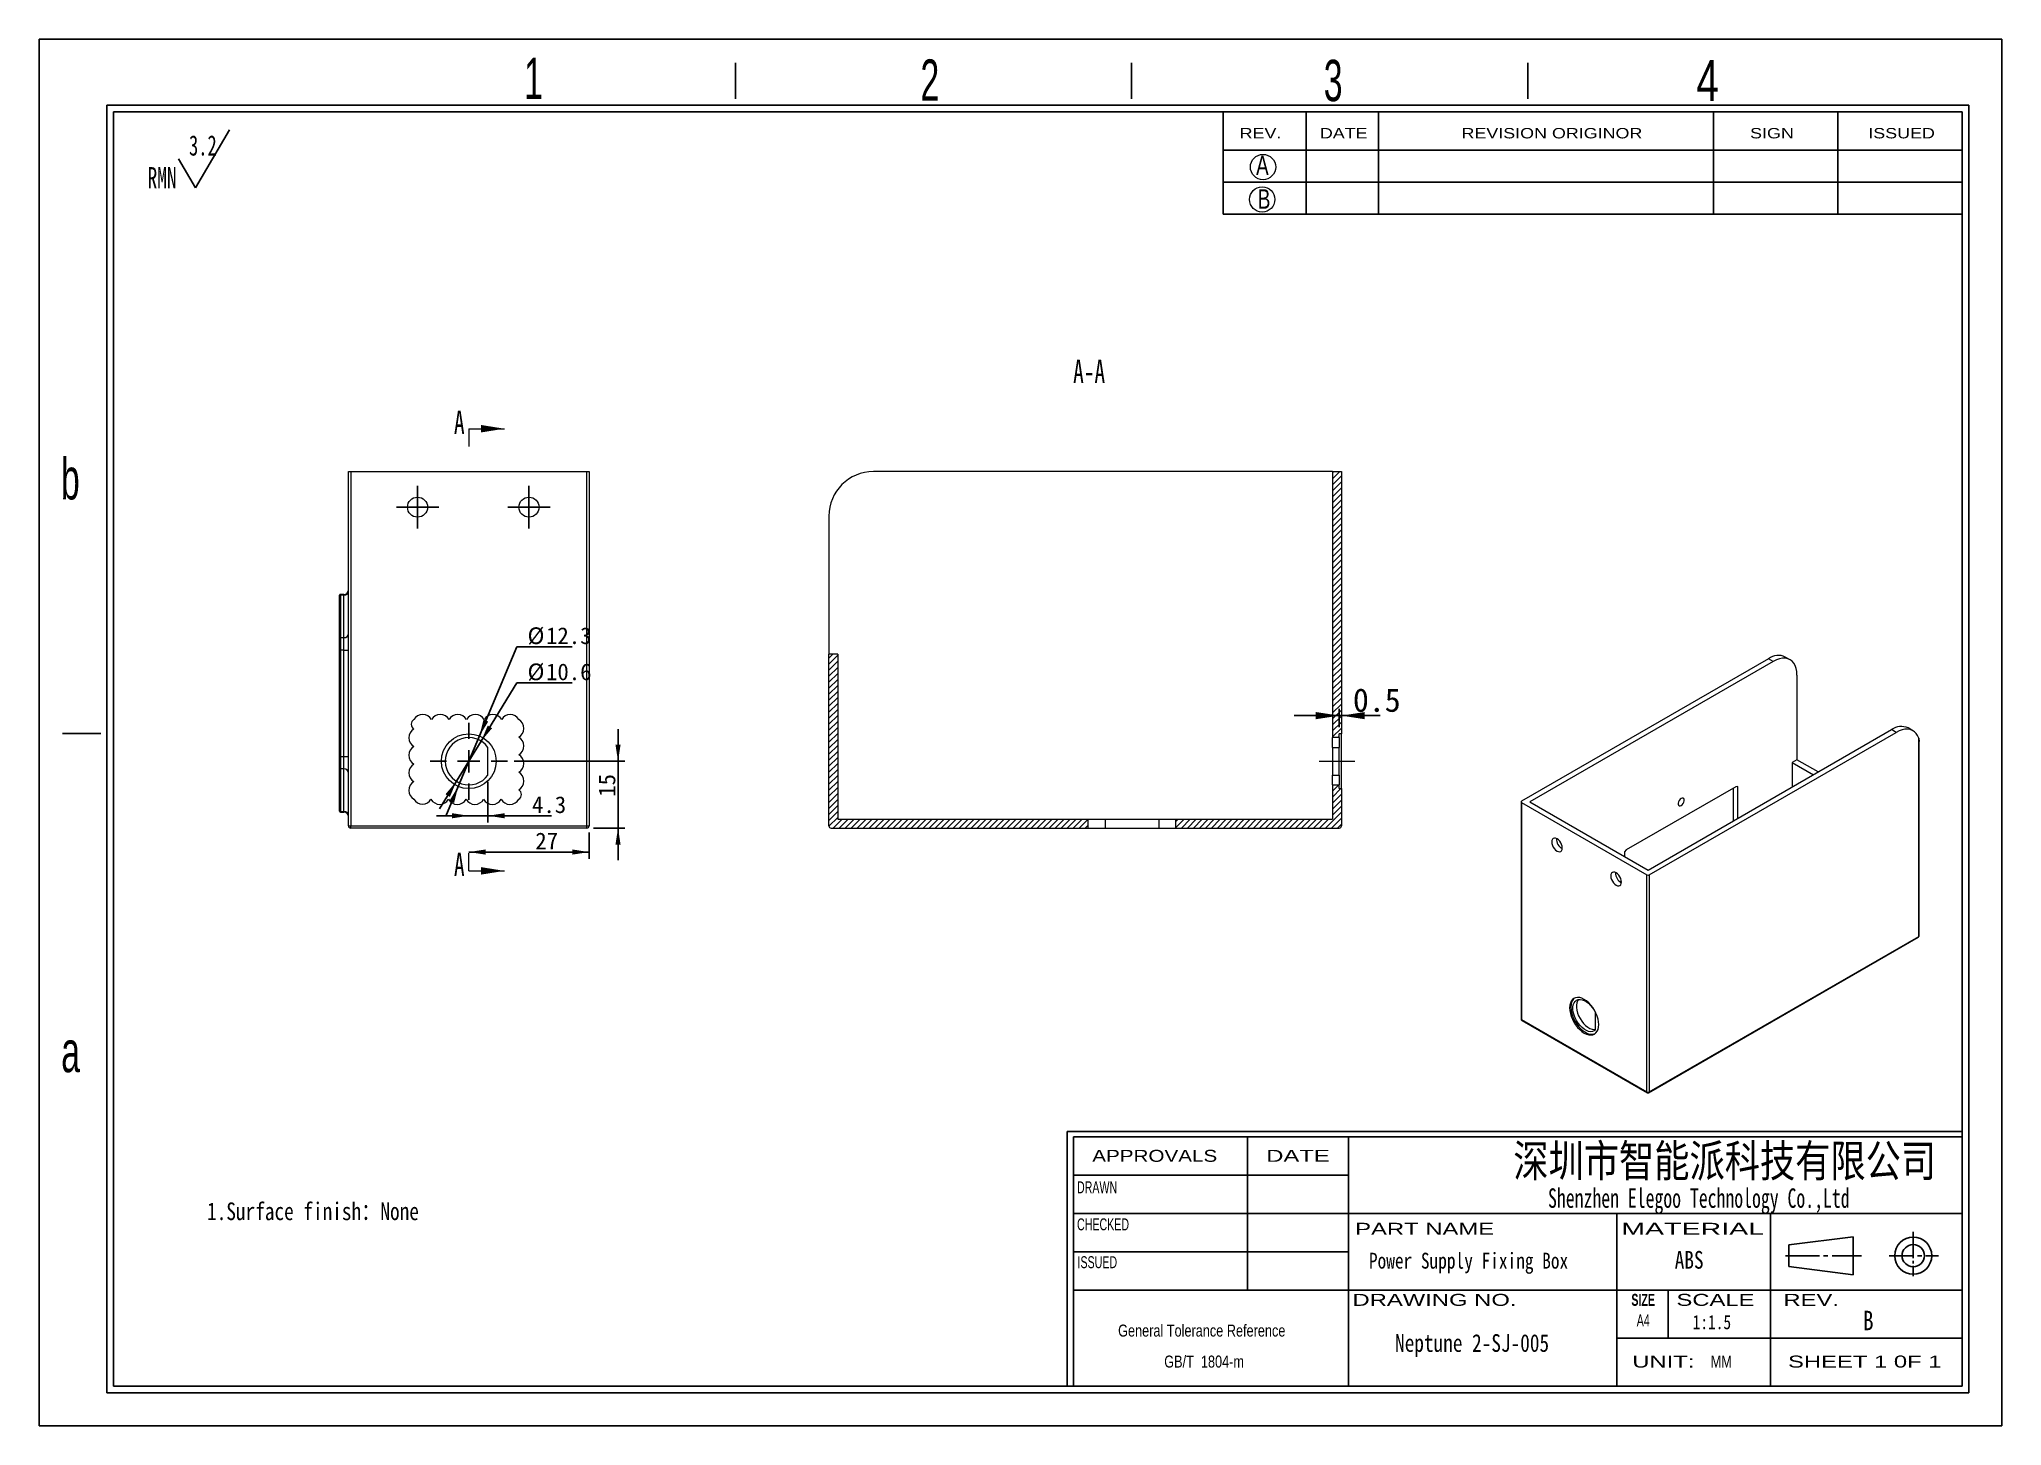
# Model space of a CAD drawing. Header units: millimetres. Extents: x 2 to 443, y 2 to 313.
import ezdxf

# ---------------------------------------------------------------- set-up
doc = ezdxf.new("R2010")
doc.units = ezdxf.units.MM
doc.header["$LTSCALE"] = 1.5
doc.linetypes.add('CENTERX2', pattern=[20.32, 12.7, -2.54, 2.54, -2.54])
doc.layers.add('SLD-0', color=179, linetype='Continuous')
doc.styles.add('SLDTEXTSTYLE0', font='SIMSUN.TTC', dxfattribs={"width": 0.67})
doc.styles.add('SLDTEXTSTYLE1', font='SIMSUN.TTC', dxfattribs={"width": 0.8})
doc.styles.add('SLDTEXTSTYLE10', font='ARIAL.TTF', dxfattribs={"width": 0.7584})
doc.styles.add('SLDTEXTSTYLE11', font='ARIAL.TTF', dxfattribs={"width": 1.2324})
doc.styles.add('SLDTEXTSTYLE12', font='ARIAL.TTF', dxfattribs={"width": 1.7064})
doc.styles.add('SLDTEXTSTYLE13', font='SIMSUN.TTC', dxfattribs={"width": 0.8, "bigfont": 'bigfont'})
doc.styles.add('SLDTEXTSTYLE14', font='SIMKAI.TTF', dxfattribs={"width": 0.67})
doc.styles.add('SLDTEXTSTYLE15', font='SIMSUN.TTC')
doc.styles.add('SLDTEXTSTYLE16', font='仿宋_GB2312', dxfattribs={"width": 0.67})
doc.styles.add('SLDTEXTSTYLE2', font='SIMFANG.TTF', dxfattribs={"width": 0.8})
doc.styles.add('SLDTEXTSTYLE3', font='SIMSUN.TTC', dxfattribs={"width": 0.8})
doc.styles.add('SLDTEXTSTYLE4', font='SIMSUN.TTC', dxfattribs={"width": 0.8, "bigfont": 'bigfont'})
doc.styles.add('SLDTEXTSTYLE5', font='ARIAL.TTF', dxfattribs={"width": 0.63516})
doc.styles.add('SLDTEXTSTYLE6', font='GOTHIC.TTF', dxfattribs={"width": 0.7304})
doc.styles.add('SLDTEXTSTYLE7', font='GOTHIC.TTF', dxfattribs={"width": 0.61171})
doc.styles.add('SLDTEXTSTYLE8', font='ARIALBD.TTF', dxfattribs={"width": 0.63516})
doc.styles.add('SLDTEXTSTYLE9', font='ARIAL.TTF', dxfattribs={"width": 1.422})
doc.dimstyles.new('SLDDIMSTYLE0', dxfattribs={"dimtxt": 3.75, "dimasz": 5.25, "dimexe": 0, "dimexo": 0.0625, "dimgap": 0.9375, "dimtad": 2, "dimrnd": 1e-09, "dimzin": 12, "dimdsep": 46, "dimtxsty": 'SLDTEXTSTYLE0', "dimsah": 1, "dimcen": 0.09, "dimadec": 0, "dimazin": 3, "dimtfac": 1, "dimtmove": 0, "dimatfit": 0, "dimfxl": 0, "dimfrac": 2, "dimtolj": 1, "dimtzin": 12, "dimarcsym": 0})
doc.dimstyles.new('SLDDIMSTYLE1', dxfattribs={"dimtxt": 3.75, "dimasz": 5.25, "dimexe": 0, "dimexo": 0.0625, "dimgap": 0.9375, "dimtad": 2, "dimrnd": 1e-09, "dimzin": 12, "dimdsep": 46, "dimtxsty": 'SLDTEXTSTYLE0', "dimsah": 1, "dimcen": 0.09, "dimadec": 0, "dimazin": 3, "dimtfac": 1, "dimtofl": 0, "dimtmove": 0, "dimatfit": 3, "dimfxl": 0, "dimfrac": 2, "dimtolj": 1, "dimtzin": 12, "dimarcsym": 0})
doc.dimstyles.new('SLDDIMSTYLE2', dxfattribs={"dimtxt": 3.75, "dimasz": 5.25, "dimexe": 0, "dimexo": 0.0625, "dimgap": 0.9375, "dimtad": 0, "dimtih": 1, "dimtoh": 1, "dimrnd": 1e-09, "dimzin": 12, "dimdsep": 46, "dimtxsty": 'SLDTEXTSTYLE0', "dimsah": 1, "dimcen": 0, "dimadec": 0, "dimazin": 3, "dimtfac": 1, "dimtmove": 0, "dimatfit": 3, "dimfxl": 0, "dimfrac": 2, "dimtolj": 1, "dimtzin": 12, "dimarcsym": 0})
doc.dimstyles.new('SLDDIMSTYLE3', dxfattribs={"dimtxt": 3.75, "dimasz": 5.25, "dimexe": 0, "dimexo": 0.0625, "dimgap": 0.9375, "dimtad": 0, "dimtih": 1, "dimtoh": 1, "dimrnd": 1e-09, "dimzin": 12, "dimdsep": 46, "dimtxsty": 'SLDTEXTSTYLE0', "dimsah": 1, "dimcen": 0, "dimadec": 0, "dimazin": 3, "dimtfac": 1, "dimtmove": 0, "dimatfit": 3, "dimfxl": 0, "dimfrac": 2, "dimtolj": 1, "dimtzin": 12, "dimarcsym": 0})
doc.dimstyles.new('SLDDIMSTYLE4', dxfattribs={"dimtxt": 5.25, "dimasz": 5.25, "dimexe": 0, "dimexo": 0.0625, "dimgap": 1.3125, "dimtad": 2, "dimrnd": 1e-09, "dimdsep": 46, "dimtxsty": 'SLDTEXTSTYLE0', "dimsah": 1, "dimcen": 0.09, "dimadec": 0, "dimazin": 2, "dimtfac": 1, "dimtmove": 0, "dimatfit": 0, "dimfxl": 0, "dimfrac": 2, "dimtolj": 1, "dimtzin": 12, "dimarcsym": 0})

# ---------------------------------------------------------------- blocks, each defined once
blk = doc.blocks.new('SW_NOTE_0')
at = {"layer": 'SLD-0', "color": 0}
for q in [(18.4, 13.88), (6.91, 7.39)]:
    blk.add_line((10.74, 0.89), q, dxfattribs=at)
at = {"layer": 'SLD-0', "color": 0, "attachment_point": 1, "style": 'SLDTEXTSTYLE0'}
for s, insert, char_height in [('3.2', (9.29, 12.68), 4.548), ('RMN', (0, 5.54), 4.762)]:
    blk.add_mtext(s, dxfattribs=dict(at, insert=insert, char_height=char_height))
blk = doc.blocks.new('SW_NOTE_1')
at = {"layer": 'SLD-0', "color": 0, "char_height": 2.689, "attachment_point": 2, "style": 'SLDTEXTSTYLE10'}
for s, insert in [('General Tolerance Reference ', (19.53, 3.47)), (' GB/T  1804-m', (19.66, -3.48))]:
    blk.add_mtext(s, dxfattribs=dict(at, insert=insert))
blk = doc.blocks.new('_D')
at = {"layer": 'SLD-0', "color": 5}
for p, q in [((103.05, 146.43), (103.05, 137.3)), ((98.75, 138.8), (91.54, 138.8)), ((103.05, 138.8), (98.75, 138.8)), ((103.05, 138.8), (117.31, 138.8))]:
    blk.add_line(p, q, dxfattribs=at)
for points in [[(98.75, 138.8), (95, 139.37), (95, 138.22)], [(103.05, 138.8), (106.8, 138.22), (106.8, 139.37)]]:
    blk.add_solid(points, dxfattribs=at)
at = {"layer": 'SLD-0', "color": 5, "insert": (112.94, 143.16), "char_height": 3.75, "attachment_point": 1, "style": 'SLDTEXTSTYLE15'}
blk.add_mtext('4.3', dxfattribs=at)
blk = doc.blocks.new('_D_1')
at = {"layer": 'SLD-0', "color": 5}
for p, q in [((125.75, 135.03), (125.75, 129.15)), ((98.75, 130.65), (125.75, 130.65))]:
    blk.add_line(p, q, dxfattribs=at)
for points in [[(98.75, 130.65), (102.5, 130.08), (102.5, 131.23)], [(125.75, 130.65), (122, 131.23), (122, 130.08)]]:
    blk.add_solid(points, dxfattribs=at)
at = {"layer": 'SLD-0', "color": 5, "insert": (113.67, 135.02), "char_height": 3.75, "attachment_point": 1, "style": 'SLDTEXTSTYLE15'}
blk.add_mtext('27', dxfattribs=at)
blk = doc.blocks.new('_D_2')
at = {"layer": 'SLD-0', "color": 5}
for p, q in [((101.14, 156.7), (109.55, 176.71)), ((109.55, 176.71), (121.91, 176.71)), ((96.37, 145.36), (101.14, 156.7)), ((96.37, 145.36), (93.57, 138.71))]:
    blk.add_line(p, q, dxfattribs=at)
for points in [[(101.14, 156.7), (103.12, 159.93), (102.06, 160.38)], [(96.37, 145.36), (94.38, 142.13), (95.45, 141.68)]]:
    blk.add_solid(points, dxfattribs=at)
at = {"layer": 'SLD-0', "color": 5, "char_height": 3.75, "attachment_point": 1, "style": 'SLDTEXTSTYLE15'}
for s, insert in [('%%c', (111.93, 181.07)), ('12.3', (116.08, 181.07))]:
    blk.add_mtext(s, dxfattribs=dict(at, insert=insert))
blk = doc.blocks.new('_D_3')
at = {"layer": 'SLD-0', "color": 5}
for p, q in [((101.53, 155.55), (109.55, 168.6)), ((109.55, 168.6), (121.91, 168.6)), ((95.98, 146.52), (101.53, 155.55)), ((95.98, 146.52), (92.2, 140.37))]:
    blk.add_line(p, q, dxfattribs=at)
for points in [[(101.53, 155.55), (103.98, 158.44), (103, 159.04)], [(95.98, 146.52), (93.52, 143.62), (94.51, 143.02)]]:
    blk.add_solid(points, dxfattribs=at)
at = {"layer": 'SLD-0', "color": 5, "char_height": 3.75, "attachment_point": 1, "style": 'SLDTEXTSTYLE15'}
for s, insert in [('%%c', (111.93, 172.96)), ('10.6', (116.08, 172.96))]:
    blk.add_mtext(s, dxfattribs=dict(at, insert=insert))
blk = doc.blocks.new('_D_4')
at = {"layer": 'SLD-0', "color": 5}
for p, q in [((132.23, 151.03), (132.23, 158.24)), ((108.9, 151.03), (133.73, 151.03)), ((132.23, 151.03), (132.23, 136.03)), ((126.75, 136.03), (133.73, 136.03)), ((132.23, 136.03), (132.23, 128.82))]:
    blk.add_line(p, q, dxfattribs=at)
for points in [[(132.23, 151.03), (132.81, 154.78), (131.65, 154.78)], [(132.23, 136.03), (131.65, 132.28), (132.81, 132.28)]]:
    blk.add_solid(points, dxfattribs=at)
at = {"layer": 'SLD-0', "color": 5, "insert": (127.87, 143.06), "char_height": 3.75, "attachment_point": 1, "rotation": 90, "style": 'SLDTEXTSTYLE15'}
blk.add_mtext('15', dxfattribs=at)
blk = doc.blocks.new('SW_CENTERMARKSYMBOL_0')
at = {"layer": 'SLD-0', "color": 0}
for p, q in [((0, 5), (0, 8.65)), ((0, 0), (-2.5, 0)), ((0, 0), (0, 2.5)), ((0, 0), (2.5, 0)), ((0, 0), (0, -2.5)), ((5, 0), (8.65, 0)), ((-5, 0), (-8.65, 0)), ((0, -5), (0, -8.65))]:
    blk.add_line(p, q, dxfattribs=at)
blk = doc.blocks.new('SW_CENTERMARKSYMBOL_1')
at = {"layer": 'SLD-0', "color": 0}
for p, q in [((0, 2.5), (0, 4.75)), ((0, 0), (-2.5, 0)), ((0, 0), (0, 2.5)), ((0, 0), (2.5, 0)), ((0, 0), (0, -2.5)), ((2.5, 0), (4.75, 0)), ((-2.5, 0), (-4.75, 0)), ((0, -2.5), (0, -4.75))]:
    blk.add_line(p, q, dxfattribs=at)
blk = doc.blocks.new('SW_CENTERMARKSYMBOL_2')
at = {"layer": 'SLD-0', "color": 0}
for p, q in [((0, 2.5), (0, 4.75)), ((-2.5, 0), (-4.75, 0)), ((0, 0), (-2.5, 0)), ((0, 0), (0, 2.5)), ((0, 0), (2.5, 0)), ((0, 0), (0, -2.5)), ((2.5, 0), (4.75, 0)), ((0, -2.5), (0, -4.75))]:
    blk.add_line(p, q, dxfattribs=at)
blk = doc.blocks.new('SW_CENTERMARKSYMBOL_3')
at = {"layer": 'SLD-0', "color": 0}
for p, q in [((0, 5), (0, 8.65)), ((0, 0), (-2.5, 0)), ((0, 0), (0, 2.5)), ((0, 0), (2.5, 0)), ((0, 0), (0, -2.5)), ((5, 0), (8.65, 0)), ((-5, 0), (-8.65, 0)), ((0, -5), (0, -8.65))]:
    blk.add_line(p, q, dxfattribs=at)
blk = doc.blocks.new('SW_CENTERMARKSYMBOL_4')
at = {"layer": 'SLD-0', "color": 0}
for p, q in [((0, 2.5), (0, 4.75)), ((0, 0), (-2.5, 0)), ((0, 0), (0, 2.5)), ((0, 0), (2.5, 0)), ((0, 0), (0, -2.5)), ((2.5, 0), (4.75, 0)), ((-2.5, 0), (-4.75, 0)), ((0, -2.5), (0, -4.75))]:
    blk.add_line(p, q, dxfattribs=at)
blk = doc.blocks.new('SW_CENTERMARKSYMBOL_5')
at = {"layer": 'SLD-0', "color": 0}
for p, q in [((0, 2.5), (0, 4.75)), ((-2.5, 0), (-4.75, 0)), ((0, 0), (-2.5, 0)), ((0, 0), (0, 2.5)), ((0, 0), (2.5, 0)), ((0, 0), (0, -2.5)), ((2.5, 0), (4.75, 0)), ((0, -2.5), (0, -4.75))]:
    blk.add_line(p, q, dxfattribs=at)
blk = doc.blocks.new('SW_REVISION_CLOUD_0')
at = {"layer": 'SLD-0', "color": 0, "linetype": 'Continuous', "lineweight": 0}
for centre, radius, start, end in [((-11.17, 7.88), 1.2, 118.955, 241.045), ((-9.79, 7.84), 2.25, 28.955, 151.045), ((-5.85, 7.84), 2.25, 28.955, 151.045), ((-1.91, 7.84), 2.25, 28.955, 151.045), ((2.03, 7.84), 2.25, 28.955, 151.045), ((5.96, 7.84), 2.25, 28.955, 151.045), ((9.84, 7.87), 2.18, 28.955, 151.045), ((10.67, 6.96), 2.25, 298.955, 61.045), ((-10.67, 4.85), 2.25, 118.955, 241.045), ((10.67, 3.02), 2.25, 298.955, 61.045), ((-10.67, 0.92), 2.25, 118.955, 241.045), ((10.67, -0.92), 2.25, 298.955, 61.045), ((-10.67, -3.02), 2.25, 118.955, 241.045), ((10.67, -4.85), 2.25, 298.955, 61.045), ((-10.67, -6.96), 2.25, 118.955, 241.045), ((11.17, -7.88), 1.2, 298.955, 61.045), ((-9.84, -7.87), 2.18, 208.955, 331.045), ((-5.96, -7.84), 2.25, 208.955, 331.045), ((-2.03, -7.84), 2.25, 208.955, 331.045), ((1.91, -7.84), 2.25, 208.955, 331.045), ((5.85, -7.84), 2.25, 208.955, 331.045), ((9.79, -7.84), 2.25, 208.955, 331.045)]:
    blk.add_arc(centre, radius, start, end, dxfattribs=at)
blk = doc.blocks.new('_D_5')
at = {"layer": 'SLD-0', "color": 5}
for p, q in [((294.02, 161.26), (283.93, 161.26)), ((294.02, 158.68), (294.02, 162.76)), ((294.02, 161.26), (294.52, 161.26)), ((294.52, 161.26), (303.22, 161.26))]:
    blk.add_line(p, q, dxfattribs=at)
for points in [[(294.02, 161.26), (288.77, 162.07), (288.77, 160.45)], [(294.52, 161.26), (299.77, 160.45), (299.77, 162.07)]]:
    blk.add_solid(points, dxfattribs=at)
at = {"layer": 'SLD-0', "color": 5, "insert": (297.1, 167.37), "char_height": 5.25, "attachment_point": 1, "style": 'SLDTEXTSTYLE15'}
blk.add_mtext('0.5', dxfattribs=at)

msp = doc.modelspace()

# ---------------------------------------------------------------- hatches: boundary and pattern name
at = {"linetype": 'Continuous', "lineweight": 0}
h = msp.add_hatch(dxfattribs=at)
h.set_pattern_fill('ANSI31', scale=0.3, angle=3e-322, style=0)
h.paths.add_polyline_path([(292.525, 156.331), (294.025, 156.331), (294.025, 157.181), (294.525, 157.181), (294.525, 216.031), (292.525, 216.031)], flags=0)
h = msp.add_hatch(dxfattribs=at)
h.set_pattern_fill('ANSI31', scale=0.3, angle=3e-322, style=0)
edge = h.paths.add_edge_path(flags=0)
edge.add_line((181.525, 138.031), (181.525, 175.031))
edge.add_line((181.525, 175.031), (179.525, 175.031))
edge.add_line((179.525, 175.031), (179.525, 136.531))
edge.add_arc((180.025, 136.531), 0.5, 180, 270)
edge.add_line((180.025, 136.031), (237.652, 136.031))
edge.add_line((237.652, 136.031), (237.652, 138.031))
edge.add_line((237.652, 138.031), (181.525, 138.031))
h = msp.add_hatch(dxfattribs=at)
h.set_pattern_fill('ANSI31', scale=0.3, angle=3e-322, style=0)
edge = h.paths.add_edge_path(flags=0)
edge.add_line((257.397, 138.031), (257.397, 136.031))
edge.add_line((257.397, 136.031), (294.025, 136.031))
edge.add_arc((294.025, 136.531), 0.5, 270, 360)
edge.add_line((294.525, 136.531), (294.525, 144.881))
edge.add_line((294.525, 144.881), (294.025, 144.881))
edge.add_line((294.025, 144.881), (294.025, 145.731))
edge.add_line((294.025, 145.731), (292.525, 145.731))
edge.add_line((292.525, 145.731), (292.525, 138.031))
edge.add_line((292.525, 138.031), (257.397, 138.031))

# ---------------------------------------------------------------- linework, layer by layer
at = {"color": 7, "linetype": 'Continuous', "lineweight": 0}
for p, q in [((98.754, 225.631), (98.754, 221.641)), ((98.754, 225.631), (106.734, 225.631)), ((98.754, 126.431), (98.754, 130.421)), ((98.754, 126.431), (106.734, 126.431))]:
    msp.add_line(p, q, dxfattribs=at)
at = {"color": 7, "linetype": 'Continuous', "lineweight": 15}
for p, q in [((71.754, 136.531), (71.754, 216.031)), ((71.754, 216.031), (72.254, 216.031)), ((72.254, 216.031), (125.254, 216.031)), ((72.254, 216.031), (72.254, 136.531)), ((125.254, 136.531), (125.254, 216.031)), ((125.254, 216.031), (125.754, 216.031)), ((125.754, 216.031), (125.754, 136.531)), ((292.525, 216.031), (189.525, 216.031)), ((292.525, 216.031), (292.525, 156.331)), ((292.525, 216.031), (294.525, 216.031)), ((294.525, 216.031), (294.525, 157.181)), ((179.525, 206.031), (179.525, 175.031)), ((69.754, 188.098), (69.754, 188.269)), ((69.754, 178.565), (69.754, 188.098)), ((70.754, 188.469), (69.954, 188.469)), ((69.954, 188.286), (69.954, 178.753)), ((70.754, 188.286), (69.954, 188.286)), ((70.754, 178.753), (70.754, 188.286)), ((69.754, 175.936), (69.754, 178.565)), ((69.954, 178.753), (69.954, 175.936)), ((69.954, 178.753), (70.754, 178.753)), ((70.754, 175.936), (70.754, 178.753)), ((69.754, 152.127), (69.754, 175.936)), ((69.754, 175.936), (69.954, 175.936)), ((69.954, 175.936), (69.954, 152.127)), ((70.754, 175.936), (69.954, 175.936)), ((70.754, 152.127), (70.754, 175.936)), ((70.754, 175.936), (71.754, 175.936)), ((181.525, 175.031), (179.525, 175.031)), ((179.525, 136.531), (179.525, 175.031)), ((181.525, 175.031), (181.525, 138.031)), ((390.35, 174.04), (334.93, 142.047)), ((391.411, 173.428), (336.787, 141.894)), ((391.411, 173.428), (390.35, 174.04)), ((395.16, 173.799), (394.1, 174.411)), ((396.714, 170.365), (396.714, 151.38)), ((103.054, 147.933), (103.054, 154.13)), ((294.025, 156.331), (292.525, 156.331)), ((292.525, 154.13), (292.525, 156.331)), ((292.525, 154.13), (294.025, 154.13)), ((292.525, 154.13), (292.525, 147.933)), ((294.525, 157.181), (294.025, 157.181)), ((294.025, 156.331), (294.025, 157.181)), ((294.025, 156.331), (294.025, 154.13)), ((294.025, 147.933), (294.025, 154.13)), ((294.525, 144.881), (294.525, 157.181)), ((363.303, 126.586), (417.927, 158.12)), ((363.568, 125.515), (418.988, 157.508)), ((418.988, 157.508), (417.927, 158.12)), ((422.737, 157.879), (421.677, 158.491)), ((424.026, 111.73), (424.026, 156.204)), ((424.136, 111.883), (424.136, 155.48)), ((69.754, 152.127), (69.954, 152.127)), ((69.754, 149.498), (69.754, 152.127)), ((69.954, 152.127), (69.954, 149.31)), ((69.954, 152.127), (70.754, 152.127)), ((70.754, 149.31), (70.754, 152.127)), ((70.754, 152.127), (71.754, 152.127)), ((396.714, 151.38), (395.653, 150.768)), ((395.653, 150.768), (395.653, 145.261)), ((395.653, 150.768), (400.423, 148.015)), ((401.483, 148.627), (396.714, 151.38)), ((69.754, 139.965), (69.754, 149.498)), ((70.754, 149.31), (69.954, 149.31)), ((69.954, 149.31), (69.954, 139.777)), ((70.754, 139.777), (70.754, 149.31)), ((292.525, 147.933), (294.025, 147.933)), ((292.525, 145.731), (292.525, 147.933)), ((292.525, 145.731), (294.025, 145.731)), ((292.525, 145.731), (292.525, 138.031)), ((294.025, 147.933), (294.025, 145.731)), ((294.025, 144.881), (294.025, 145.731)), ((383.026, 145.316), (358.429, 131.116)), ((383.456, 145.382), (383.026, 145.316)), ((383.456, 138.22), (383.456, 145.382)), ((294.025, 144.881), (294.525, 144.881)), ((294.525, 144.881), (294.525, 136.531)), ((334.821, 141.894), (334.821, 93.208)), ((334.93, 141.741), (363.038, 125.515)), ((334.93, 141.741), (334.93, 93.054)), ((336.787, 141.894), (363.303, 126.586)), ((382.395, 144.952), (382.395, 137.608)), ((69.754, 139.793), (69.754, 139.965)), ((69.954, 139.777), (70.754, 139.777)), ((69.954, 139.593), (70.754, 139.593)), ((71.754, 136.531), (72.254, 136.531)), ((72.254, 136.531), (125.254, 136.531)), ((72.254, 136.031), (72.254, 136.531)), ((125.254, 136.531), (125.754, 136.531)), ((125.254, 136.031), (125.254, 136.531)), ((181.525, 138.031), (237.652, 138.031)), ((237.652, 138.031), (237.652, 136.031)), ((237.652, 138.031), (241.525, 138.031)), ((241.525, 138.031), (241.525, 136.031)), ((241.525, 138.031), (253.525, 138.031)), ((253.525, 138.031), (253.525, 136.031)), ((253.525, 138.031), (257.397, 138.031)), ((257.397, 138.031), (292.525, 138.031)), ((257.397, 136.031), (257.397, 138.031)), ((125.254, 136.031), (72.254, 136.031)), ((180.025, 136.031), (237.652, 136.031)), ((237.652, 136.031), (241.525, 136.031)), ((241.525, 136.031), (253.525, 136.031)), ((253.525, 136.031), (257.397, 136.031)), ((257.397, 136.031), (294.025, 136.031)), ((358.429, 131.116), (358, 130.687)), ((358, 130.687), (358, 129.648)), ((363.038, 76.828), (363.038, 125.515)), ((363.568, 125.515), (363.568, 76.828)), ((363.491, 76.657), (423.948, 111.558)), ((363.568, 76.828), (424.026, 111.73)), ((334.93, 93.054), (363.038, 76.828)), ((335.008, 92.883), (363.116, 76.657)), ((351.53, 90.76), (351.53, 94.555))]:
    msp.add_line(p, q, dxfattribs=at)
at = {"color": 8, "linetype": 'Continuous', "lineweight": 15}
for p, q in [((69.954, 188.469), (69.954, 188.286)), ((70.754, 188.286), (70.754, 188.469)), ((69.954, 139.777), (69.954, 139.593)), ((70.754, 139.593), (70.754, 139.777))]:
    msp.add_line(p, q, dxfattribs=at)
at = {"color": 7, "linetype": 'Continuous', "lineweight": 15, "flags": 128}
for points in [[(396.714, 170.365), (396.668, 171.138), (396.533, 171.846), (396.31, 172.476), (396.003, 173.017), (395.618, 173.46), (395.161, 173.799), (394.639, 174.026), (394.062, 174.138), (393.44, 174.133), (392.783, 174.011), (392.103, 173.775), (391.411, 173.428)], [(424.026, 156.204), (423.779, 156.774), (423.458, 157.259), (423.066, 157.653), (422.61, 157.948), (422.098, 158.139), (421.536, 158.225), (420.935, 158.204), (420.303, 158.076), (419.651, 157.842), (418.988, 157.508)], [(370.728, 142.687), (370.492, 142.503), (370.285, 142.245), (370.131, 141.944), (370.049, 141.637), (370.049, 141.36), (370.131, 141.148), (370.285, 141.025), (370.492, 141.006), (370.728, 141.094), (370.963, 141.279), (371.171, 141.537), (371.325, 141.837), (371.407, 142.144), (371.407, 142.421), (371.325, 142.633), (371.171, 142.756), (370.963, 142.775), (370.728, 142.687)], [(342.885, 130.871), (343.194, 130.74), (343.482, 130.711), (343.729, 130.788), (343.919, 130.964), (344.038, 131.227), (344.079, 131.56), (344.038, 131.94), (343.919, 132.342), (343.729, 132.736), (343.482, 133.098), (343.194, 133.402), (342.885, 133.627), (342.576, 133.758), (342.289, 133.787), (342.042, 133.711), (341.852, 133.535), (341.733, 133.271), (341.692, 132.938), (341.733, 132.558), (341.852, 132.157), (342.042, 131.762), (342.289, 131.4), (342.576, 131.096), (342.885, 130.871)], [(356.144, 123.217), (356.452, 123.086), (356.74, 123.058), (356.987, 123.134), (357.177, 123.31), (357.296, 123.573), (357.337, 123.906), (357.296, 124.287), (357.177, 124.688), (356.987, 125.083), (356.74, 125.444), (356.452, 125.748), (356.144, 125.973), (355.835, 126.105), (355.547, 126.133), (355.3, 126.057), (355.11, 125.881), (354.991, 125.617), (354.95, 125.284), (354.991, 124.904), (355.11, 124.503), (355.3, 124.108), (355.547, 123.746), (355.835, 123.443), (356.144, 123.217)], [(348.984, 90.055), (349.494, 89.807), (349.992, 89.657), (350.465, 89.611), (350.901, 89.668), (351.29, 89.827), (351.623, 90.084), (351.89, 90.434), (352.086, 90.867), (352.206, 91.372), (352.246, 91.938), (352.206, 92.551), (352.086, 93.194), (351.89, 93.854), (351.623, 94.512), (351.29, 95.153), (350.901, 95.762), (350.465, 96.322), (349.992, 96.821), (349.494, 97.247), (348.984, 97.588), (348.474, 97.836), (347.976, 97.985), (347.503, 98.032), (347.067, 97.975), (346.678, 97.816), (346.345, 97.558), (346.078, 97.209), (345.882, 96.776), (345.763, 96.27), (345.723, 95.704), (345.763, 95.092), (345.882, 94.448), (346.078, 93.789), (346.345, 93.131), (346.678, 92.489), (347.067, 91.881), (347.503, 91.32), (347.976, 90.821), (348.474, 90.396), (348.984, 90.055)], [(346.814, 97.886), (346.611, 97.711), (346.343, 97.362), (346.147, 96.929), (346.028, 96.423), (345.988, 95.857), (346.028, 95.245), (346.147, 94.601), (346.343, 93.942), (346.611, 93.284), (346.943, 92.643), (347.332, 92.034), (347.769, 91.473), (348.241, 90.974), (348.739, 90.549), (349.249, 90.208)], [(351.53, 90.76), (351.212, 90.518), (350.835, 90.379), (350.41, 90.348), (349.95, 90.427), (349.469, 90.611), (348.982, 90.898), (348.503, 91.276), (348.046, 91.736), (347.625, 92.263), (347.253, 92.841), (346.942, 93.454), (346.699, 94.082), (346.533, 94.707), (346.449, 95.309), (346.449, 95.872), (346.533, 96.378), (346.699, 96.811), (346.942, 97.16), (347.253, 97.412), (347.625, 97.561), (348.046, 97.602), (348.503, 97.534), (348.982, 97.36), (349.469, 97.083), (349.95, 96.713), (350.41, 96.261), (350.835, 95.74), (351.212, 95.165), (351.53, 94.555)], [(347.7, 97.577), (347.495, 97.271), (347.329, 96.837), (347.245, 96.331), (347.245, 95.769), (347.329, 95.166), (347.495, 94.541), (347.737, 93.913), (348.049, 93.3), (348.421, 92.722), (348.841, 92.195), (349.298, 91.735), (349.778, 91.357), (350.265, 91.071), (350.746, 90.886), (351.205, 90.807), (351.53, 90.821)]]:
    msp.add_lwpolyline(points, dxfattribs=at)
at = {"color": 7, "linetype": 'Continuous', "lineweight": 15}
for centre, radius in [((87.254, 208.031), 2.25), ((112.254, 208.031), 2.25), ((98.754, 151.031), 6.15)]:
    msp.add_circle(centre, radius, dxfattribs=at)
for centre, radius, start, end in [((189.525, 206.031), 10, 90, 180), ((70.754, 189.469), 1, 270, 0), ((69.954, 188.269), 0.2, 90, 180), ((69.948, 188.092), 0.194, 88.25176, 178.13752), ((70.783, 189.256), 0.971, 268.25099, 358.13751), ((69.948, 178.559), 0.194, 88.25067, 178.13861), ((70.783, 179.723), 0.971, 268.25098, 358.13774), ((392.528, 171.158), 3.613, 64.22306, 127.0874), ((420.126, 155.033), 3.79, 65.84324, 125.46722), ((98.754, 151.031), 5.3, 35.77483, 324.22517), ((69.948, 149.504), 0.194, 181.8624, 271.74889), ((70.783, 148.34), 0.971, 1.86244, 91.74889), ((334.988, 141.894), 0.164, 110.78342, 249.21658), ((69.948, 139.971), 0.194, 181.86219, 271.7491), ((69.954, 139.793), 0.2, 180, 270), ((70.783, 138.806), 0.971, 1.86246, 91.74889), ((70.754, 138.593), 1, 0, 90), ((72.254, 136.531), 0.5, 180, 270), ((125.254, 136.531), 0.5, 270, 0), ((180.025, 136.531), 0.5, 180, 270), ((294.025, 136.531), 0.5, 270, 0), ((345.245, 133.611), 2.486, 178.13438, 241.86024), ((358.503, 125.957), 2.486, 178.13438, 241.86024), ((363.303, 126.026), 0.576, 242.60967, 297.39033), ((423.761, 111.883), 0.375, 299.99731, 0), ((335.196, 93.208), 0.375, 180, 240.00269), ((350.619, 92.13), 2.36, 234.52428, 289.81967), ((363.303, 77.34), 0.576, 242.60967, 297.39033), ((363.303, 76.981), 0.375, 240.00269, 299.99731)]:
    msp.add_arc(centre, radius, start, end, dxfattribs=at)
at = {"color": 8, "linetype": 'Continuous', "lineweight": 15}
for centre, radius, start, end in [((423.847, 111.707), 0.18, 304.05635, 7.25583), ((423.948, 111.902), 0.189, 294.37466, 354.3052), ((335.008, 93.226), 0.189, 185.6948, 245.62534), ((335.114, 93.034), 0.185, 173.70115, 234.98667), ((363.222, 76.808), 0.185, 173.70115, 234.98667), ((363.39, 76.806), 0.18, 304.05635, 7.25583)]:
    msp.add_arc(centre, radius, start, end, dxfattribs=at)
at = {"color": 7, "linetype": 'Continuous', "lineweight": 15}
msp.add_open_spline([(424.026, 156.204), (424.071, 156.043), (424.138, 155.804), (424.127, 155.559), (424.123, 155.48)], degree=3, knots=[0, 0, 0, 0, 0.6767176, 1, 1, 1, 1], dxfattribs=at)
at = {"color": 7, "linetype": 'Continuous', "lineweight": 0}
for points in [[(106.734, 225.631), (101.484, 226.471), (101.484, 224.791)], [(106.734, 126.431), (101.484, 127.271), (101.484, 125.591)]]:
    msp.add_solid(points, dxfattribs=at)
at = {"layer": 'SLD-0'}
for p, q in [((2.386, 313.011), (442.66, 313.011)), ((2.386, 1.941), (2.386, 313.011)), ((442.66, 313.011), (442.66, 1.941)), ((19.012, 10.828), (19.012, 296.716)), ((19.012, 296.716), (433.772, 296.716)), ((378.026, 296.716), (378.026, 273.771)), ((405.899, 296.716), (405.899, 273.771)), ((433.772, 296.716), (433.772, 10.828)), ((433.772, 10.828), (19.012, 10.828)), ((442.66, 1.941), (2.386, 1.941))]:
    msp.add_line(p, q, dxfattribs=at)
at = {"layer": 'SLD-0', "color": 6, "linetype": 'Continuous'}
for p, q in [((158.552, 299.679), (158.552, 307.754)), ((247.429, 299.679), (247.429, 307.754)), ((336.306, 299.679), (336.306, 307.754)), ((17.531, 9.347), (17.531, 298.198)), ((17.531, 298.198), (435.253, 298.198)), ((435.253, 298.198), (435.253, 9.347)), ((16.207, 157.279), (7.602, 157.279)), ((435.253, 9.347), (17.531, 9.347))]:
    msp.add_line(p, q, dxfattribs=at)
at = {"layer": 'SLD-0', "color": 179, "linetype": 'Continuous'}
for p, q in [((267.988, 296.716), (267.988, 273.771)), ((286.575, 296.716), (286.575, 273.771)), ((302.829, 296.716), (302.829, 273.771)), ((267.988, 288.112), (433.772, 288.112)), ((267.988, 280.941), (433.772, 280.941)), ((267.988, 273.771), (433.772, 273.771)), ((433.772, 67.994), (232.995, 67.994)), ((232.995, 67.994), (232.995, 10.828)), ((433.772, 66.759), (234.429, 66.759)), ((234.429, 66.759), (234.429, 10.828)), ((273.421, 66.759), (273.421, 32.34)), ((296.096, 66.759), (296.096, 10.828)), ((296.096, 58.154), (234.429, 58.154)), ((433.772, 49.55), (234.429, 49.55)), ((356.329, 49.55), (356.329, 10.828)), ((390.748, 10.828), (390.748, 49.55)), ((394.883, 42.531), (409.332, 44.307)), ((409.332, 35.769), (409.332, 44.307)), ((422.804, 39.524), (422.804, 45.474)), ((296.096, 40.945), (234.429, 40.945)), ((394.178, 40.099), (401.745, 40.099)), ((394.883, 37.66), (394.883, 42.531)), ((402.691, 40.099), (403.637, 40.099)), ((404.583, 40.099), (411.204, 40.099)), ((422.804, 40.099), (417.403, 40.099)), ((423.75, 40.099), (424.696, 40.099)), ((425.642, 40.099), (428.479, 40.099)), ((394.883, 37.66), (409.332, 35.769)), ((422.804, 38.949), (422.804, 38.375)), ((422.804, 37.8), (422.804, 35.5)), ((433.772, 32.34), (234.429, 32.34)), ((367.802, 32.34), (367.802, 21.584)), ((356.329, 21.584), (433.772, 21.584))]:
    msp.add_line(p, q, dxfattribs=at)
at = {"layer": 'SLD-0', "color": 6, "linetype": 'CENTERX2', "lineweight": 0}
for p, q in [((289.525, 151.031), (294.025, 151.031)), ((294.025, 151.031), (297.525, 151.031))]:
    msp.add_line(p, q, dxfattribs=at)
at = {"layer": 'SLD-0', "lineweight": 0}
for centre in [(276.933, 284.345), (276.749, 277.072)]:
    msp.add_circle(centre, 2.842, dxfattribs=at)
at = {"layer": 'SLD-0', "color": 179, "linetype": 'Continuous'}
for radius in [4.157, 2.503]:
    msp.add_circle((422.804, 40.099), radius, dxfattribs=at)

# ---------------------------------------------------------------- block references
at = {"layer": 'SLD-0'}
msp.add_blockref('SW_NOTE_0', (26.693, 278.787), dxfattribs=at)
at = {"layer": 'SLD-0', "color": 1}
for name, p in [('SW_CENTERMARKSYMBOL_2', (87.254, 208.031)), ('SW_CENTERMARKSYMBOL_1', (112.254, 208.031)), ('SW_CENTERMARKSYMBOL_0', (98.754, 151.031))]:
    msp.add_blockref(name, p, dxfattribs=at)
at = {"layer": 'SLD-0', "color": 6}
for name, p in [('SW_CENTERMARKSYMBOL_5', (87.254, 208.031)), ('SW_CENTERMARKSYMBOL_4', (112.254, 208.031)), ('SW_CENTERMARKSYMBOL_3', (98.754, 151.031))]:
    msp.add_blockref(name, p, dxfattribs=at)
at = {"layer": 'SLD-0', "color": 1, "linetype": 'Continuous', "lineweight": 0}
msp.add_blockref('SW_REVISION_CLOUD_0', (98.2, 151.441), dxfattribs=at)
at = {"layer": 'SLD-0', "color": 179}
msp.add_blockref('SW_NOTE_1', (243.657, 21.166), dxfattribs=at)

# ---------------------------------------------------------------- texts
at = {"color": 7, "linetype": 'Continuous', "char_height": 5.25, "attachment_point": 1, "style": 'SLDTEXTSTYLE16'}
for insert in [(95.423, 229.707), (95.423, 130.507)]:
    msp.add_mtext('A', dxfattribs=dict(at, insert=insert))
at = {"layer": 'SLD-0'}
for s, insert, char_height, attachment_point, style in [('1', (111.166, 308.848), 9.258, 1, 'SLDTEXTSTYLE7'), ('2', (200.082, 308.483), 9.258, 1, 'SLDTEXTSTYLE7'), ('3', (290.56, 308.39), 9.258, 1, 'SLDTEXTSTYLE7'), ('4', (374.161, 308.38), 9.258, 1, 'SLDTEXTSTYLE6'), ('A', (275.367, 286.878), 4.355, 1, 'SLDTEXTSTYLE6'), ('B', (275.748, 279.356), 4.355, 1, 'SLDTEXTSTYLE6'), ('A-A', (237.919, 241.112), 5.25, 2, 'SLDTEXTSTYLE16'), ('b', (7.252, 219.029), 9.258, 1, 'SLDTEXTSTYLE7'), ('a', (7.32, 90.527), 9.258, 1, 'SLDTEXTSTYLE7'), ('\\M+1905B圳\\M+18E73\\M+19271\\M+1945C\\M+19468\\M+189C8\\M+18B5A\\M+1974C\\M+18CC0\\M+18CF6\\M+18E69', (380.513, 65.006), 7.24212, 2, 'SLDTEXTSTYLE13'), ('Power Supply Fixing Box', (323.043, 40.761), 3.57187, 2, 'SLDTEXTSTYLE3'), ('ABS', (372.531, 41.149), 3.9688, 2, 'SLDTEXTSTYLE3'), ('B', (411.527, 27.734), 4.366, 1, 'SLDTEXTSTYLE1'), ('Neptune 2-SJ-005', (323.832, 22.491), 3.96875, 2, 'SLDTEXTSTYLE3')]:
    msp.add_mtext(s, dxfattribs=dict(at, insert=insert, char_height=char_height, attachment_point=attachment_point, style=style))
at = {"layer": 'SLD-0', "color": 179}
for s, insert, char_height, attachment_point, style in [('REV.', (271.693, 293.1), 2.3304, 1, 'SLDTEXTSTYLE11'), ('DATE', (289.69, 293.1), 2.3304, 1, 'SLDTEXTSTYLE11'), ('REVISION ORIGINOR', (321.462, 293.1), 2.33045, 1, 'SLDTEXTSTYLE11'), ('SIGN', (386.2, 293.1), 2.3304, 1, 'SLDTEXTSTYLE11'), ('ISSUED', (412.722, 293.1), 2.3304, 1, 'SLDTEXTSTYLE11'), ('APPROVALS', (252.64, 63.844), 2.689, 2, 'SLDTEXTSTYLE11'), ('DATE', (284.774, 63.844), 2.689, 2, 'SLDTEXTSTYLE9'), ('DRAWN', (239.705, 56.779), 2.689, 2, 'SLDTEXTSTYLE5'), ('Shenzhen Elegoo Technology Co.,Ltd', (374.697, 55.199), 4.36562, 2, 'SLDTEXTSTYLE14'), ('CHECKED', (241.043, 48.472), 2.689, 2, 'SLDTEXTSTYLE5'), ('PART NAME', (313.191, 47.468), 2.689, 2, 'SLDTEXTSTYLE9'), ('MATERIAL', (373.32, 47.468), 2.689, 2, 'SLDTEXTSTYLE12'), ('ISSUED', (239.755, 39.982), 2.689, 2, 'SLDTEXTSTYLE5'), ('DRAWING NO.', (315.402, 31.532), 2.68898, 2, 'SLDTEXTSTYLE9'), ('SIZE', (362.218, 31.532), 2.689, 2, 'SLDTEXTSTYLE8'), ('SCALE', (378.433, 31.532), 2.689, 2, 'SLDTEXTSTYLE9'), ('REV.', (399.915, 31.532), 2.689, 2, 'SLDTEXTSTYLE9'), ('A4', (362.235, 26.93), 2.689, 2, 'SLDTEXTSTYLE5'), ('1:1.5', (377.63, 26.783), 3.175, 2, 'SLDTEXTSTYLE2'), ('UNIT:', (366.748, 17.686), 2.689, 2, 'SLDTEXTSTYLE9'), ('MM', (379.741, 17.686), 2.689, 2, 'SLDTEXTSTYLE10'), ('SHEET 1 0F 1', (411.93, 17.686), 2.68898, 2, 'SLDTEXTSTYLE9')]:
    msp.add_mtext(s, dxfattribs=dict(at, insert=insert, char_height=char_height, attachment_point=attachment_point, style=style))
at = {"layer": 'SLD-0', "color": 5, "insert": (40.036, 52.041), "char_height": 3.96875, "attachment_point": 1, "style": 'SLDTEXTSTYLE4'}
msp.add_mtext('1.Surface finish\\M+18146None', dxfattribs=at)

# ---------------------------------------------------------------- dimensions: what is measured, and where the dimension line sits
at = {"layer": 'SLD-0', "color": 5}
for p1, p2, dimstyle, picture, middle in [((101.138, 156.7), (96.369, 145.362), 'SLDDIMSTYLE2', '_D_2', (116.924, 179.642)), ((101.529, 155.547), (95.978, 146.516), 'SLDDIMSTYLE3', '_D_3', (116.924, 171.533))]:
    dim = msp.add_diameter_dim_2p(p1=p1, p2=p2, dimstyle=dimstyle, dxfattribs=at)
    dim.commit()
    dim.dimension.update_dxf_attribs({"geometry": picture, "text_midpoint": middle, "dimtype": 163})
for base, p1, p2, dimstyle, picture, middle in [((294.525, 161.259), (294.025, 157.181), (294.525, 136.531), 'SLDDIMSTYLE4', '_D_5', (300.158, 161.259)), ((125.754, 130.654), (98.754, 126.431), (125.754, 136.531), 'SLDDIMSTYLE1', '_D_1', (115.125, 130.654))]:
    dim = msp.add_linear_dim(base=base, p1=p1, p2=p2, dimstyle=dimstyle, dxfattribs=at)
    dim.commit()
    dim.dimension.update_dxf_attribs({"geometry": picture, "text_midpoint": middle, "dimtype": 160})
for base, p1, p2, angle, picture, middle in [((132.229, 136.031), (107.404, 151.031), (125.254, 136.031), 90, '_D_4', (132.229, 144.515)), ((98.754, 138.797), (103.054, 147.933), (98.754, 126.431), 0, '_D', (115.125, 138.797))]:
    dim = msp.add_linear_dim(base=base, p1=p1, p2=p2, angle=angle, dimstyle='SLDDIMSTYLE0', dxfattribs=at)
    dim.commit()
    dim.dimension.update_dxf_attribs({"geometry": picture, "text_midpoint": middle, "dimtype": 160})

doc.saveas('drawing.dxf')
